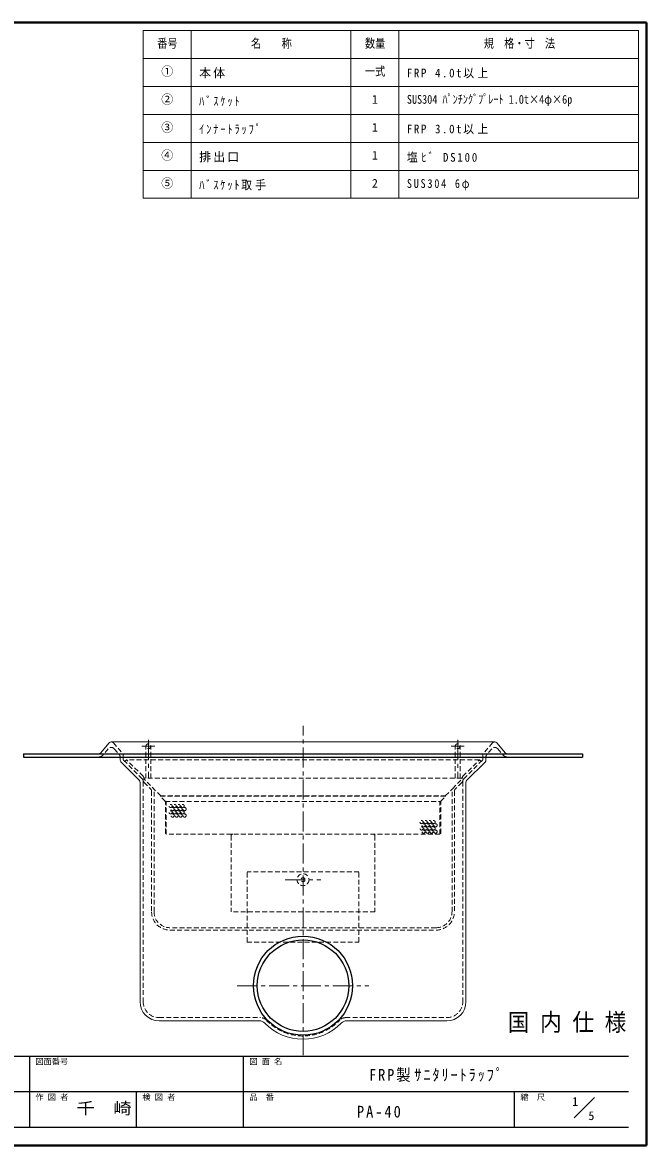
# Model space of a CAD drawing. Units: millimetres at full size, sheet at 1:5; details may follow other scales. Extents: x -1057 to 968, y -699 to 706.
# Drawn here: x 187 to 968, y -699 to 706 of the extents above; entities that cross this region are included whole.
import ezdxf
from ezdxf.enums import TextEntityAlignment as Align

# ---------------------------------------------------------------- set-up
doc = ezdxf.new("R2010")
doc.units = ezdxf.units.MM
doc.header["$LTSCALE"] = 5
doc.linetypes.add('CHAIN1', pattern=[8, 5, -1, 1, -1])
doc.linetypes.add('DASHED1', pattern=[1.8, 1.2, -0.6])
doc.layers.add('0-0_ﾚｲﾔ1', color=7, linetype='Continuous', lineweight=18)
doc.styles.add('ＭＳ ゴシック', font='')
doc.styles.get('ＭＳ ゴシック').set_extended_font_data('MS Gothic')

msp = doc.modelspace()

# ---------------------------------------------------------------- linework, layer by layer
at = {"layer": '0-0_ﾚｲﾔ1', "color": 1, "lineweight": 40}
for p, q in [((968.039, 705.682), (-1056.961, 705.682)), ((968.039, -699.318), (968.039, 705.682)), ((968.039, -699.318), (-1056.961, -699.318))]:
    msp.add_line(p, q, dxfattribs=at)
at = {"layer": '0-0_ﾚｲﾔ1', "color": 3}
for p, q in [((338.039, 695.682), (958.039, 695.682)), ((398.039, 695.682), (398.039, 485.682)), ((598.039, 695.682), (598.039, 485.682)), ((658.039, 695.682), (658.039, 485.682)), ((958.039, 695.682), (958.039, 485.682)), ((338.039, 660.682), (958.039, 660.682)), ((338.039, 625.682), (958.039, 625.682)), ((338.039, 590.682), (958.039, 590.682)), ((338.039, 555.682), (958.039, 555.682)), ((338.039, 520.682), (958.039, 520.682))]:
    msp.add_line(p, q, dxfattribs=at)
at = {"layer": '0-0_ﾚｲﾔ1', "color": 4, "linetype": 'CHAIN1', "lineweight": 9}
for p, q in [((538.039, -586.318), (538.039, -174.318)), ((344.453, -191.818), (344.453, -239.818)), ((731.625, -191.818), (731.625, -239.818)), ((352.453, -199.818), (336.453, -199.818)), ((723.625, -199.818), (739.625, -199.818)), ((515.539, -366.818), (560.539, -366.818)), ((455.539, -499.318), (620.539, -499.318))]:
    msp.add_line(p, q, dxfattribs=at)
at = {"layer": '0-0_ﾚｲﾔ1'}
for p, q in [((284.477, -208.27), (295.381, -195.541)), ((778.039, -194.318), (298.039, -194.318)), ((791.601, -208.27), (780.697, -195.541)), ((309.039, -215.576), (309.039, -213.318)), ((332.868, -242.303), (311.089, -220.525)), ((743.211, -242.303), (765.868, -219.647)), ((767.039, -216.818), (767.039, -213.318)), ((334.039, -245.132), (334.039, -519.952)), ((742.039, -519.952), (742.039, -245.132)), ((358.039, -543.318), (483.148, -543.318)), ((718.039, -543.318), (592.93, -543.318)), ((877.428, -664.572), (902.682, -639.318))]:
    msp.add_line(p, q, dxfattribs=at)
at = {"layer": '0-0_ﾚｲﾔ1', "color": 4, "linetype": 'DASHED1', "lineweight": 9}
for p, q in [((300.697, -195.541), (312.799, -209.668)), ((775.381, -195.541), (763.28, -209.668)), ((294.242, -203.019), (287.515, -210.872)), ((301.836, -203.019), (308.317, -210.585)), ((313.039, -210.318), (313.039, -216.404)), ((341.453, -239.818), (341.453, -199.818)), ((347.453, -239.818), (347.453, -199.818)), ((728.625, -239.818), (728.625, -199.818)), ((734.625, -239.818), (734.625, -199.818)), ((763.039, -210.318), (763.039, -216.404)), ((774.242, -203.019), (767.761, -210.585)), ((781.836, -203.019), (788.563, -210.872)), ((309.039, -213.318), (309.039, -212.537)), ((336.868, -240.647), (313.332, -217.111)), ((758.796, -216.818), (317.282, -216.818)), ((738.211, -237.404), (758.796, -216.818)), ((739.211, -240.647), (762.746, -217.111)), ((758.796, -216.818), (760.918, -218.94)), ((767.039, -213.318), (767.039, -212.537)), ((338.519, -244.131), (337.807, -242.132)), ((338.039, -519.952), (338.039, -243.475)), ((338.746, -239.525), (338.746, -240.525)), ((339.453, -239.818), (338.746, -240.525)), ((359.959, -261.738), (338.746, -240.525)), ((339.224, -245.246), (347.66, -253.682)), ((736.625, -239.818), (339.453, -239.818)), ((716.119, -261.738), (724.978, -252.879)), ((724.978, -252.879), (737.332, -240.525)), ((736.854, -245.246), (728.418, -253.682)), ((736.625, -239.818), (737.332, -240.525)), ((737.332, -239.525), (737.332, -240.525)), ((737.559, -244.131), (738.271, -242.132)), ((738.039, -519.952), (738.039, -243.475)), ((348.539, -255.803), (348.539, -406.818)), ((351.539, -406.818), (351.539, -253.94)), ((359.959, -261.738), (359.252, -262.446)), ((359.959, -261.738), (716.119, -261.738)), ((710.634, -268.638), (716.826, -262.446)), ((716.119, -261.738), (716.826, -262.446)), ((724.539, -406.818), (724.539, -253.94)), ((727.539, -255.803), (727.539, -406.818)), ((365.648, -268.931), (710.43, -268.931)), ((365.738, -308.818), (365.738, -269.345)), ((366.738, -309.818), (366.738, -268.931)), ((709.341, -309.818), (709.341, -268.931)), ((710.341, -308.818), (710.341, -269.345)), ((366.738, -308.818), (365.738, -308.818)), ((709.341, -308.818), (710.341, -308.818)), ((709.341, -309.818), (366.738, -309.818)), ((448.039, -311.818), (448.039, -406.818)), ((628.039, -311.818), (628.039, -406.818)), ((608.039, -356.818), (468.039, -356.818)), ((468.039, -444.818), (468.039, -356.818)), ((608.039, -444.818), (608.039, -356.818)), ((628.039, -406.818), (448.039, -406.818)), ((704.539, -426.818), (371.539, -426.818)), ((371.539, -429.818), (704.539, -429.818)), ((468.039, -444.818), (608.039, -444.818)), ((358.039, -539.318), (484.851, -539.318)), ((591.227, -539.318), (718.039, -539.318))]:
    msp.add_line(p, q, dxfattribs=at)
at = {"layer": '0-0_ﾚｲﾔ1', "color": 5, "lineweight": 25}
for p, q in [((188.039, -209.318), (888.039, -209.318)), ((188.039, -209.318), (188.039, -213.318)), ((888.039, -209.318), (888.039, -213.318)), ((188.039, -213.318), (888.039, -213.318))]:
    msp.add_line(p, q, dxfattribs=at)
at = {"layer": '0-0_ﾚｲﾔ1', "color": 6, "lineweight": 25}
for p, q in [((-1034.461, -587.532), (945.539, -587.532)), ((195.539, -587.532), (195.539, -676.818)), ((463.396, -676.818), (463.396, -587.532)), ((945.539, -632.175), (-72.318, -632.175)), ((329.468, -676.818), (329.468, -632.175)), ((802.682, -676.818), (802.682, -632.175)), ((945.539, -676.818), (-1034.461, -676.818))]:
    msp.add_line(p, q, dxfattribs=at)
at = {"layer": '0-0_ﾚｲﾔ1', "color": 3}
msp.add_lwpolyline([(338.039, 695.682), (338.039, 485.682), (958.039, 485.682)], dxfattribs=at)
at = {"layer": '0-0_ﾚｲﾔ1', "color": 4, "linetype": 'DASHED1', "lineweight": 9}
for points in [[(337.868, -237.404), (317.282, -216.818), (315.16, -218.94)], [(365.445, -268.638), (359.252, -262.446), (716.826, -262.446)]]:
    msp.add_lwpolyline(points, dxfattribs=at)
for centre, radius in [((344.453, -199.818), 3), ((731.625, -199.818), 3), ((372.291, -274.469), 2), ((372.291, -282.469), 2), ((374.791, -278.469), 2), ((377.291, -274.469), 2), ((377.291, -282.469), 2), ((379.791, -278.469), 2), ((382.291, -274.469), 2), ((382.291, -282.469), 2), ((384.791, -278.469), 2), ((387.291, -274.469), 2), ((387.291, -282.469), 2), ((389.791, -278.469), 2), ((374.791, -286.469), 2), ((379.791, -286.469), 2), ((384.791, -286.469), 2), ((389.791, -286.469), 2), ((686.425, -294.654), 2), ((691.425, -294.654), 2), ((696.425, -294.654), 2), ((701.425, -294.654), 2), ((686.425, -302.654), 2), ((688.925, -298.654), 2), ((688.925, -306.654), 2), ((691.425, -302.654), 2), ((693.925, -298.654), 2), ((693.925, -306.654), 2), ((696.425, -302.654), 2), ((698.925, -298.654), 2), ((698.925, -306.654), 2), ((701.425, -302.654), 2), ((703.925, -298.654), 2), ((703.925, -306.654), 2), ((538.039, -366.818), 7.5), ((538.039, -366.818), 2.5)]:
    msp.add_circle(centre, radius, dxfattribs=at)
at = {"layer": '0-0_ﾚｲﾔ1', "color": 5, "lineweight": 25}
for radius in [62, 57.275]:
    msp.add_circle((538.039, -499.318), radius, dxfattribs=at)
at = {"layer": '0-0_ﾚｲﾔ1'}
for centre, radius, start, end in [((298.039, -197.818), 3.5, 90, 139.41503), ((778.039, -197.818), 3.5, 40.58497, 90), ((282.199, -206.318), 3, 270, 319.41503), ((793.88, -206.318), 3, 220.58497, 270), ((316.039, -215.576), 7, 180, 225), ((763.039, -216.818), 4, 315, 360), ((330.039, -245.132), 4, 0, 45), ((746.039, -245.132), 4, 135, 180), ((358.039, -519.318), 24, 180, 270), ((718.039, -519.318), 24, 270, 0), ((483.148, -553.318), 10, 44.53129, 90), ((538.039, -499.318), 67, 224.53129, 315.46871), ((592.93, -553.318), 10, 90, 135.46871)]:
    msp.add_arc(centre, radius, start, end, dxfattribs=at)
at = {"layer": '0-0_ﾚｲﾔ1', "color": 4, "linetype": 'DASHED1', "lineweight": 9}
for centre, radius, start, end in [((298.039, -197.818), 3.5, 40.58497, 90), ((778.039, -197.818), 3.5, 90, 139.41503), ((298.039, -206.272), 5, 40.58497, 139.41503), ((306.039, -212.537), 3, 0, 40.58497), ((312.039, -210.318), 1, 0, 40.58497), ((764.039, -210.318), 1, 139.41503, 180), ((770.039, -212.537), 3, 139.41503, 180), ((778.039, -206.272), 5, 40.58497, 139.41503), ((282.199, -206.318), 7, 270, 319.41503), ((314.039, -216.404), 1, 180, 225), ((762.039, -216.404), 1, 315, 360), ((793.88, -206.318), 7, 220.58497, 270), ((335.746, -239.525), 3, 0, 45), ((740.332, -239.525), 3, 135, 180), ((334.039, -243.475), 4, 0, 45), ((341.345, -243.124), 3, 199.61356, 225), ((350.039, -253.94), 1.5, 0, 45), ((726.039, -253.94), 1.5, 135, 180), ((734.733, -243.124), 3, 315, 340.38644), ((742.039, -243.475), 4, 135, 180), ((345.539, -255.803), 3, 0, 45), ((730.539, -255.803), 3, 135, 180), ((364.738, -269.345), 1, 0, 45), ((711.341, -269.345), 1, 135, 180), ((450.039, -311.818), 2, 90, 180), ((626.039, -311.818), 2, 0, 90), ((371.539, -406.818), 23, 180, 270), ((371.539, -406.818), 20, 180, 270), ((704.539, -406.818), 20, 270, 0), ((704.539, -406.818), 23, 270, 0), ((358.039, -519.318), 20, 180, 270), ((718.039, -519.318), 20, 270, 0), ((484.851, -549.318), 10, 43.23022, 90), ((538.039, -499.318), 63, 223.23022, 316.76978), ((591.227, -549.318), 10, 90, 136.76978)]:
    msp.add_arc(centre, radius, start, end, dxfattribs=at)
at = {"layer": '0-0_ﾚｲﾔ1', "linetype": 'DASHED1'}
msp.add_arc((626.039, -311.818), 2, 0, 90, dxfattribs=at)

# ---------------------------------------------------------------- texts
at = {"layer": '0-0_ﾚｲﾔ1', "style": 'ＭＳ ゴシック'}
for s, height, width, p in [('番号', 11, 0.85, (355.539, 670.682)), ('名\u3000\u3000称', 11, 0.85, (473.039, 670.682)), ('数量', 11, 0.85, (615.539, 670.682)), ('規\u3000格・寸\u3000法', 11, 0.85, (764.289, 670.682)), ('一式', 11, 0.85, (615.539, 635.682)), ('SUS304 ﾊﾟﾝﾁﾝｸﾞﾌﾟﾚｰﾄ 1.0t×4φ×6p', 11, 0.85, (668.039, 600.682)), ('国 内 仕 様', 21.99, 0.9, (794.289, -562.532)), ('千\u3000崎', 14.66, 1.15, (254.468, -664.497))]:
    msp.add_text(s, height=height, dxfattribs=dict(at, width=width)).set_placement(p, align=Align.BOTTOM_LEFT)
for s, height, p in [('①', 11, (360.539, 635.682)), ('②', 11, (360.539, 600.682)), ('1', 11, (624.289, 600.682)), ('③', 11, (360.539, 565.682)), ('1', 11, (624.289, 565.682)), ('④', 11, (360.539, 530.682)), ('1', 11, (624.289, 530.682)), ('⑤', 11, (360.539, 495.682)), ('2', 11, (624.289, 495.682)), ('図面番号', 7.331, (203.039, -600.032)), ('図 面 名', 7.331, (470.896, -600.032)), ('作 図 者', 7.331, (203.039, -644.675)), ('検 図 者', 7.331, (336.968, -644.675)), ('品\u3000番', 7.331, (470.896, -644.675)), ('縮\u3000尺', 7.331, (810.182, -644.675)), ('1', 11, (874.888, -653.08)), ('5', 11, (895.248, -670.77))]:
    msp.add_text(s, height=height, dxfattribs=at).set_placement(p, align=Align.BOTTOM_LEFT)
at = {"layer": '0-0_ﾚｲﾔ1', "attachment_point": 7, "style": 'ＭＳ ゴシック'}
for s, insert, char_height in [('\\T1.17;本体', (408.039, 635.682), 11), ('\\T1.31;\\W0.9;FRP\\~4.0t以上', (668.039, 635.682), 11), ('\\T1.39;\\W0.85;ﾊﾞｽｹｯﾄ', (408.039, 600.682), 11), ('\\T1.39;\\W0.85;ｲﾝﾅｰﾄﾗｯﾌﾟ', (408.039, 565.682), 11), ('\\T1.31;\\W0.9;FRP\\~3.0t以上', (668.039, 565.682), 11), ('\\T1.17;排出口', (408.039, 530.682), 11), ('\\T1.34;\\W0.9;塩ﾋﾞ\\~DS100', (668.039, 530.682), 11), ('\\T1.3;\\W0.9;ﾊﾞｽｹｯﾄ取手', (408.039, 495.682), 11), ('\\T1.35;\\W0.85;SUS304\\~6φ', (668.039, 495.682), 11), ('\\T1.26;\\W0.9;FRP製ｻﾆﾀﾘｰﾄﾗｯﾌﾟ', (620.718, -619.854), 14.66), ('\\T1.28;\\W0.9;PA-40', (605.539, -664.497), 14.66)]:
    msp.add_mtext(s, dxfattribs=dict(at, insert=insert, char_height=char_height))

doc.saveas('drawing.dxf')
